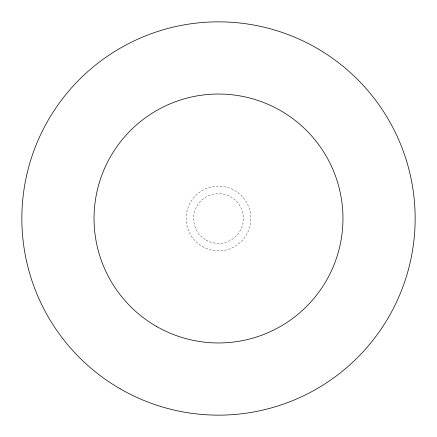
<?xml version="1.0" encoding="UTF-8"?>
<svg xmlns="http://www.w3.org/2000/svg" width="437" height="437" viewBox="0 0 437 437"><rect width="100%" height="100%" fill="white"/><g stroke="black" fill="none" stroke-linecap="round" stroke-linejoin="round"><path stroke-width="0.33" stroke-dasharray="2.19 1.64" d="M202.32 246.523A32.36 32.36 0 0 0 250.86 218.5A32.36 32.36 0 0 0 202.32 190.477A32.36 32.36 0 0 0 202.32 246.523M206.056 240.055A24.893 24.893 0 0 0 243.393 218.5A24.893 24.893 0 0 0 206.056 196.945A24.893 24.893 0 0 0 206.056 240.055"/><path stroke-width="0.66" d="M156.271 326.286A124.463 124.463 0 0 0 342.963 218.5A124.463 124.463 0 0 0 156.271 110.714A124.463 124.463 0 0 0 156.271 326.286M120.175 388.804A196.65 196.65 0 0 0 415.15 218.5A196.65 196.65 0 0 0 120.175 48.196A196.65 196.65 0 0 0 120.175 388.804"/></g></svg>
